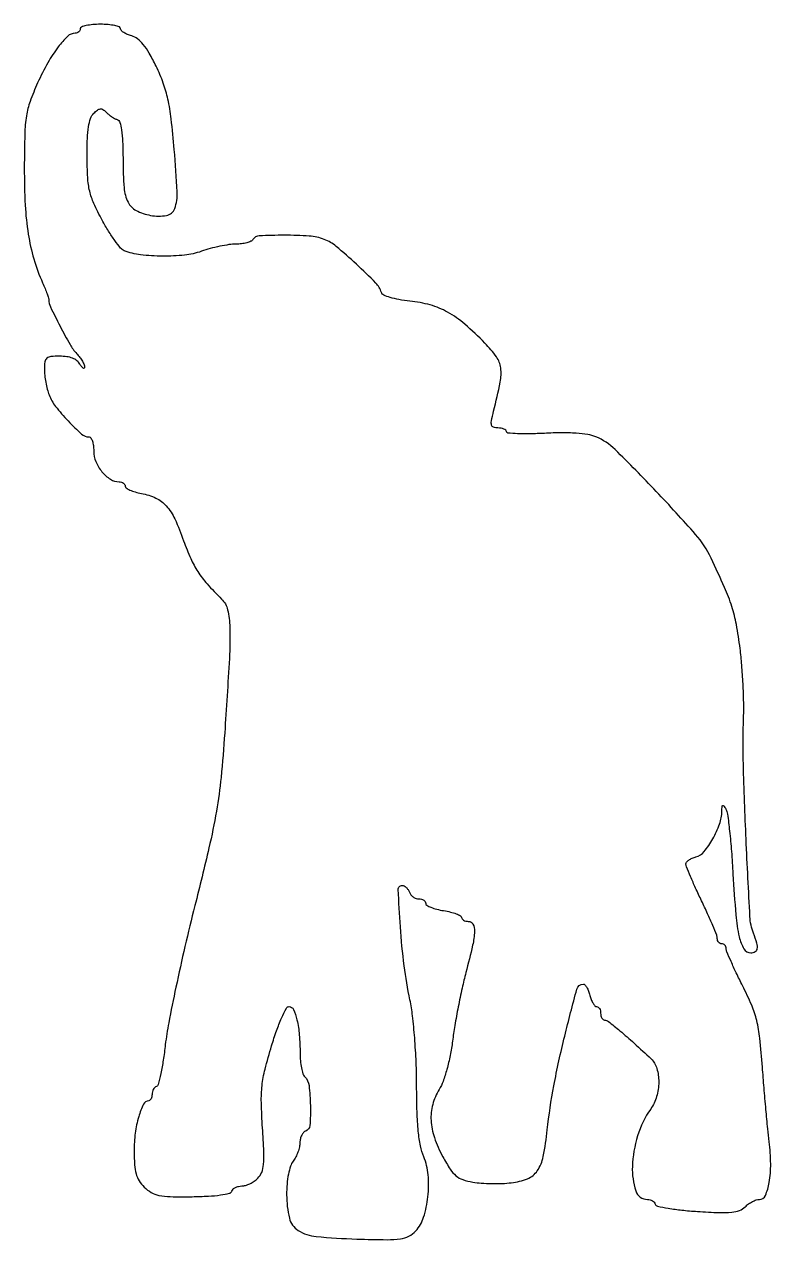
# Model space of a CAD drawing. Extents: x 1 to 167, y 0 to 271.
import ezdxf

# ---------------------------------------------------------------- set-up
doc = ezdxf.new("R2010")
doc.units = 0

msp = doc.modelspace()

# ---------------------------------------------------------------- linework, layer by layer
msp.add_lwpolyline([(13, 270, -0.112772), (12.912854, 269.61853, -0.100208), (12.666497, 269.29375, -0.094206), (12.298185, 269.075843, -0.086815), (11.864671, 269, 0.192342), (10.197894, 268.334185, 0.040845), (8.07471, 265.957235, 0.034643), (5.780141, 262.440907, 0.020057), (3.498526, 257.935807, 0.020676), (1.821101, 253.82396, 0.047641), (0.993195, 250.592202, 0.032686), (0.631769, 246.597313, 0.005648), (0.528577, 239, 0.013123), (0.727707, 230.689881, 0.02689), (1.403736, 224.21106, 0.032319), (2.654456, 218.67904, 0.032226), (4.608545, 213.348871, -0.006608), (5.141474, 212.09749, -0.008758), (5.59126, 210.944266, -0.006584), (5.936399, 209.972268, -0.082191), (6, 209.587972, 0.112296), (6.364327, 207.986262, 0.007405), (8.489056, 203.720545, 0.0102), (10.729244, 199.593779, 0.05672), (12.214326, 197.561439, -0.02561), (12.895552, 196.74134, -0.02815), (13.466526, 195.880532, -0.029182), (13.865415, 195.097273, -0.110782), (13.969591, 194.561439, -0.218263), (13.858625, 194.336578, -0.326719), (13.648701, 194.32586, -0.090695), (13.315459, 194.643514, -0.025264), (12.919901, 195.25, 0.098841), (12.258469, 195.997397, 0.069138), (11.274589, 196.549345, 0.057255), (9.994167, 196.888325, 0.03612), (8.45031, 197, 0.022041), (6.436855, 196.911201, 0.15541), (5.543903, 196.537345, 0.184832), (5.113849, 195.750889, 0.033729), (5, 194.0651, 0.028535), (5.075632, 192.740942, 0.017055), (5.308602, 191.180641, 0.017048), (5.647807, 189.637817, 0.028211), (6.050561, 188.367014, 0.074635), (7.481883, 185.821994, 0.024636), (10.287615, 182.56148, 0.019669), (13.296711, 179.634105, 0.185148), (14.950434, 179, -0.254175), (15.353697, 178.780843, -0.063058), (15.69169, 178.079768, -0.049079), (15.923618, 177.067373, -0.031792), (16, 175.867295, 0.098728), (16.470221, 173.509121, 0.073903), (17.838204, 171.233057, 0.078087), (19.711683, 169.569147, 0.143566), (21.65301, 169, -0.069151), (22.167837, 168.928457, -0.08531), (22.604322, 168.719561, -0.09997), (22.896168, 168.409372, -0.139816), (23, 168.045313, 0.253257), (23.222974, 167.633335, 0.038943), (24.068366, 167.170639, 0.035552), (25.24366, 166.739144, 0.02384), (26.63699, 166.408323, -0.065017), (29.839614, 165.363697, -0.099751), (32.165621, 163.6174, -0.074107), (34.071093, 160.709112, -0.022967), (36.046188, 155.850971, 0.018979), (37.624026, 151.879508, 0.040274), (39.199486, 148.9724, 0.03808), (41.27771, 146.257035, 0.015304), (44.5, 142.866669, -0.140456), (45.851812, 140.458466, -0.052323), (46.351374, 136.572901, -0.020354), (46.230165, 129.602293, -0.002045), (45.196502, 113, -0.008156), (44.376659, 103.09483, -0.018039), (43.356371, 95.581158, -0.014971), (41.680683, 87.356085, -0.004102), (38.546538, 74.5, 0.004732), (36.344388, 65.417187, 0.00477), (34.320706, 56.31875, 0.004659), (32.70736, 48.359892, 0.019175), (31.961232, 43.5, -0.00951), (31.496483, 40.026602, -0.014659), (30.949921, 37.045833, -0.008971), (30.386888, 34.625997, -0.253157), (29.965416, 34.166667, 0.115523), (29.596186, 33.933898, 0.068649), (29.283591, 33.515104, 0.062875), (29.072036, 32.983181, 0.063323), (29, 32.416667, -0.050928), (28.944586, 31.874029, -0.07039), (28.779688, 31.413854, -0.089944), (28.536324, 31.102883, -0.181183), (28.25, 30.992198, 0.286292), (27.08175, 30.246565, 0.040631), (26.021465, 27.462168, 0.038627), (25.255906, 23.787717, 0.032059), (25, 19.800635, 0.016204), (25.099817, 16.721435, 0.051976), (25.443944, 14.700571, 0.071794), (26.120163, 13.169372, 0.056607), (27.25, 11.75, 0.064935), (28.822353, 10.54046, 0.082456), (30.533105, 9.893629, 0.045084), (33.065929, 9.621996, 0.007556), (37.954695, 9.614085, 0.009816), (41.55544, 9.733401, 0.021959), (44.279988, 9.997595, 0.021967), (46.237828, 10.362976, 0.26084), (46.788028, 10.864085, -0.126981), (47.06929, 11.298709, -0.068002), (47.59748, 11.666325, -0.060763), (48.278091, 11.91543, -0.057434), (49.011905, 12, 0.073549), (49.842255, 12.122807, 0.038639), (50.816991, 12.501887, 0.037405), (51.77589, 13.054641, 0.04696), (52.565695, 13.708552, 0.103095), (53.436674, 15.038139, 0.070155), (53.85802, 16.802718, 0.034602), (53.928497, 19.606095, 0.005848), (53.629854, 24.958552, -0.01051), (53.367271, 30.611841, -0.033866), (53.526401, 34.370629, -0.034819), (54.188817, 38.018655, -0.0116), (55.650353, 43.25, -0.011923), (56.759751, 46.603573, -0.018569), (57.890038, 49.429688, -0.013272), (58.940259, 51.63677, -0.282181), (59.532623, 52, -0.297604), (60.515605, 51.358065, -0.045372), (61.296242, 49.026527, -0.037246), (61.828296, 45.685964, -0.020875), (62, 41.575, 0.022632), (62.075811, 39.901013, 0.026284), (62.303081, 38.323325, 0.026701), (62.632249, 37.028872, 0.121339), (63.031765, 36.368235, -0.168462), (63.988264, 34.39623, -0.024957), (64.292959, 29.91654, -0.021544), (64.181056, 25.454571, -0.303959), (63.25, 24.250764, 0.132331), (62.769123, 23.93196, 0.065533), (62.357845, 23.319495, 0.05805), (62.073256, 22.526346, 0.053515), (61.968197, 21.666667, -0.053244), (61.850116, 20.696089, -0.030675), (61.514453, 19.566252, -0.03034), (61.032823, 18.460467, -0.044059), (60.468197, 17.55887, 0.083394), (59.865901, 16.40523, 0.030543), (59.402566, 14.618177, 0.027365), (59.100246, 12.439839, 0.0208), (59, 10.031111, 0.058219), (59.60782, 4.828665, 0.19629), (61.559475, 2.09643, 0.118012), (65.596354, 0.722963, 0.015774), (74.633542, 0.16681, 0.004327), (81.389259, 0.023132, 0.03766), (84.384735, 0.211116, 0.087029), (86.224429, 0.803623, 0.084091), (87.777681, 1.991743, 0.112063), (89.541173, 5.023535, 0.049107), (90.495021, 9.599589, 0.048275), (90.548197, 14.481844, 0.077705), (89.558482, 18.514276, -0.051349), (88.833811, 20.914877, -0.022883), (88.35659, 24.18739, -0.017179), (88.075517, 28.525967, -0.007227), (87.982636, 34.372124, 0.010168), (87.869075, 39.588456, 0.009008), (87.542669, 45.011436, 0.009228), (87.065569, 49.93567, 0.023428), (86.486607, 53.480647, -0.02076), (85.201366, 61.094666, -0.014397), (84.356599, 69.783798, -0.005926), (83.887924, 78.103549, -0.427285), (84.745411, 79, -0.123249), (85.186055, 78.889706, -0.064489), (85.649427, 78.559375, -0.058092), (86.064085, 78.073639, -0.056099), (86.361626, 77.5, 0.081035), (86.696157, 76.926585, 0.065663), (87.217991, 76.440625, 0.06652), (87.840167, 76.112085, 0.088478), (88.468615, 76, -0.062675), (89.054149, 75.926313, -0.080846), (89.550156, 75.709721, -0.09814), (89.882091, 75.388685, -0.152781), (90, 75.011818, 0.264949), (90.240538, 74.589751, 0.037096), (91.175, 74.126024, 0.034344), (92.467437, 73.700843, 0.022653), (94, 73.384009, -0.019977), (95.532763, 73.075675, -0.030734), (96.825, 72.676067, -0.031218), (97.773413, 72.248231, -0.277998), (98, 71.872192, 0.167957), (98.115018, 71.539449, 0.094909), (98.440625, 71.256206, 0.075666), (98.926234, 71.064703, 0.056206), (99.5, 71, -0.279442), (100.540373, 70.369301, -0.132704), (100.890577, 68.780603, -0.045281), (100.458819, 65.658089, -0.007067), (98.965339, 59.608564, 0.009796), (98.116465, 56.087644, 0.00601), (97.24768, 51.908553, 0.006024), (96.487152, 47.750402, 0.010685), (95.975171, 44.304169, -0.017511), (95.456021, 41.11023, -0.018025), (94.718552, 37.991466, -0.018848), (93.868218, 35.299268, -0.052535), (93.009832, 33.515908, 0.072464), (91.55328, 30.154558, 0.079772), (91.181608, 26.628464, 0.069941), (91.933903, 22.79622, 0.041076), (93.823532, 18.51433, 0.017992), (95.469547, 15.728641, 0.075069), (96.75037, 14.266893, 0.095097), (98.247134, 13.426142, 0.039046), (100.516199, 12.860962, 0.024288), (102.371259, 12.641997, 0.013011), (104.67636, 12.543036, 0.012926), (107.038862, 12.564221, 0.019698), (109.084177, 12.716283, 0.066689), (112.695312, 13.625987, 0.149365), (114.878968, 15.379221, 0.101357), (116.204248, 18.551473, 0.021542), (117.107122, 24.5, -0.019977), (118.57119, 34.353571, -0.01374), (120.979962, 45.387742, -0.005491), (123.701214, 55.896338, -0.338737), (125.14337, 57, -0.218358), (125.500436, 56.836256, -0.046654), (125.90577, 56.265625, -0.04071), (126.289245, 55.457387, -0.028939), (126.589356, 54.5, 0.031538), (126.894893, 53.542749, 0.043524), (127.294405, 52.734375, 0.050787), (127.722675, 52.168069, 0.208396), (128.108408, 52, -0.16469), (128.448521, 51.884851, -0.095693), (128.738095, 51.559375, -0.076772), (128.933788, 51.073719, -0.057513), (129, 50.5, 0.055394), (129.063766, 49.926205, 0.074963), (129.252661, 49.440625, 0.094386), (129.531961, 49.114925, 0.170043), (129.860121, 49, -0.168901), (130.71078, 48.704206, -0.006733), (133.294632, 46.602943, -0.010486), (136.457819, 43.84428, -0.005627), (140.25, 40.315606, -0.133381), (141.528381, 38.206568, -0.072231), (141.941222, 35.17881, -0.067661), (141.470518, 31.928317, -0.082439), (140.152952, 29.15437, 0.076648), (137.233032, 23.185151, 0.066892), (136.066902, 16.324253, 0.08731), (136.826837, 10.90834, 0.325079), (139.45185, 9, -0.070478), (140.006116, 8.921483, -0.065999), (140.530317, 8.691617, -0.070279), (140.946274, 8.351525, -0.10623), (141.183272, 7.950184, 0.264235), (141.671765, 7.510921, 0.010784), (144.082185, 7.036952, 0.016374), (147.075446, 6.615613, 0.010601), (150.560508, 6.315516, 0.00664), (155.480439, 6.062323, 0.034084), (158.210242, 6.144255, 0.06511), (159.954414, 6.549303, 0.107202), (161.222474, 7.365332, -0.041201), (161.960597, 7.990892, -0.035864), (162.825255, 8.519816, -0.037532), (163.681618, 8.884165, -0.081991), (164.383258, 9, 0.299706), (165.722718, 9.882124, 0.059571), (166.576219, 12.773392, 0.045351), (166.898053, 16.922827, 0.027357), (166.562929, 21.848387, -0.006255), (166.241411, 24.756194, -0.002019), (165.836463, 29.071089, -0.002013), (165.424755, 33.874118, -0.002258), (165.068014, 38.5, 0.008567), (164.490655, 44.927701, 0.033177), (163.80198, 48.8676, 0.040324), (162.668015, 52.289654, 0.01723), (160.634833, 56.664539, -0.005675), (159.242378, 59.488155, -0.007951), (158.067732, 62.043349, -0.005108), (157.142027, 64.203986, -0.098963), (157, 64.914539, 0.090972), (156.923975, 65.328932, 0.095679), (156.70625, 65.681146, 0.099594), (156.381524, 65.916827, 0.107736), (156, 66, -0.113751), (155.61854, 66.087921, -0.100301), (155.29375, 66.336364, -0.093909), (155.075807, 66.707819, -0.086045), (155, 67.145068, 0.093504), (154.859162, 67.891596, 0.005234), (153.971875, 70.091333, 0.00791), (152.840747, 72.696049, 0.005702), (151.5, 75.566937, -0.004838), (150.159091, 78.425286, -0.006896), (149.028125, 80.991033, -0.004085), (148.126472, 83.164668, -0.096559), (148, 83.81346, -0.184072), (148.157966, 84.228008, -0.058513), (148.660938, 84.674306, -0.049381), (149.388788, 85.08162, -0.037841), (150.25, 85.382261, 0.157569), (152.046138, 86.540603, 0.042442), (153.98704, 89.37391, 0.043194), (155.50717, 92.693376, 0.082005), (156.030409, 95.577614, -0.010724), (156.068985, 96.612385, -0.273154), (156.220301, 96.837401, -0.376001), (156.442263, 96.775061, -0.015013), (156.914976, 96, -0.097602), (157.28216, 94.903226, -0.00489), (157.732576, 91.126145, -0.007706), (158.157158, 86.59827, -0.005488), (158.498841, 81.514535, 0.006588), (159.129725, 72.426807, 0.035206), (159.88623, 67.516669, 0.077567), (160.933148, 64.880798, 0.265459), (162.475249, 64, 0.120492), (163.468383, 64.242856, 0.243767), (163.919114, 64.883743, 0.10716), (163.823183, 66.098888, 0.01776), (163.062806, 68.334807, -0.077582), (162.274436, 72.061619, -0.001967), (161.416102, 89.325004, -0.004514), (160.806239, 105.927089, -0.016226), (160.856698, 116.526908, 0.01451), (160.8836, 119.810588, 0.007464), (160.736578, 123.921062, 0.007411), (160.459185, 128.149861, 0.011104), (160.080431, 131.830925, 0.014355), (159.252512, 137.184041, 0.031895), (158.24839, 141.184488, 0.026511), (156.629623, 145.450142, 0.007299), (153.634201, 151.976219, 0.068932), (150.144887, 157.272529, 0.009929), (141.389001, 166.860789, 0.008497), (132.218718, 176.188184, 0.096346), (127.924065, 179.031453, 0.060276), (126.156535, 179.524998, 0.021103), (123.529795, 179.81428, 0.018331), (120.278024, 179.914563, 0.011653), (116.491255, 179.804208, -0.009045), (113.235402, 179.692326, -0.015102), (110.494306, 179.73054, -0.008843), (108.288274, 179.867107, -0.391112), (108, 180.179266, 0.213797), (107.85934, 180.493187, 0.080049), (107.443435, 180.758909, 0.060896), (106.830725, 180.939838, 0.041396), (106.105311, 181, -0.078403), (105.116637, 181.155989, -0.257348), (104.67961, 181.621304, -0.112565), (104.654962, 182.565158, -0.011631), (105.146603, 184.75, 0.011083), (106.613871, 191.237307, 0.082325), (106.727346, 194.388974, 0.123671), (105.765235, 196.837642, 0.037502), (103.189116, 199.924566, 0.022225), (98.708427, 204.14877, 0.050322), (94.895886, 206.818766, 0.05902), (91.030703, 208.418772, 0.042958), (86.456797, 209.292303, -0.017183), (84.026983, 209.627803, -0.030438), (82.059362, 210.093552, -0.033908), (80.633164, 210.632129, -0.214203), (80.133539, 211.201895, 0.120148), (78.878443, 213.309907, 0.011445), (74.551816, 217.519865, 0.013349), (70.04418, 221.490516, 0.083224), (67.397973, 223.038791, 0.072903), (64.051736, 223.779252, 0.018668), (58.495506, 223.973198, 0.011869), (52.899443, 223.826678, 0.246654), (51.5, 223, -0.15274), (51.053345, 222.612903, -0.037677), (50.126162, 222.289475, -0.035062), (48.957869, 222.064527, -0.028898), (47.690983, 221.985447, 0.035184), (46.15219, 221.869975, 0.014958), (44.115476, 221.509544, 0.014713), (41.956627, 220.993824, 0.018691), (40, 220.38579, -0.05819), (36.238087, 219.534967, -0.028614), (31.329756, 219.294434, -0.028602), (26.449598, 219.614216, -0.061022), (22.78836, 220.527719, -0.12947), (22.004577, 221.091914, -0.016193), (20.714181, 222.764934, -0.018185), (19.292077, 224.896977, -0.014153), (17.898686, 227.31054, -0.017278), (16.04334, 231.04858, -0.048548), (15.100344, 233.809368, -0.044486), (14.664452, 236.832267, -0.012719), (14.527641, 241.571429, -0.009925), (14.592207, 245.501872, -0.02971), (14.84885, 248.17603, -0.044286), (15.306138, 250.016004, -0.11381), (16.028451, 251.171308, -0.03467), (16.85889, 251.893928, -0.136599), (17.48379, 252.14009, -0.170541), (18.064022, 252.001726, -0.061957), (18.72266, 251.451809, 0.032268), (19.264446, 250.942078, 0.023131), (19.929553, 250.442566, 0.023481), (20.610181, 250.024378, 0.045581), (21.19421, 249.768525, -0.239282), (21.812346, 249.142759, -0.040517), (22.204698, 247.455999, -0.027712), (22.448455, 244.818116, -0.008321), (22.529511, 240.784731, 0.017296), (22.767318, 234.536503, 0.097492), (23.643909, 231.331788, 0.160545), (25.451212, 229.503926, 0.071933), (28.687208, 228.398902, 0.090413), (32.251367, 228.38069, 0.268654), (34.050518, 229.896526, 0.099201), (34.60599, 233.622587, 0.008994), (33.966006, 243.053625, 0.007264), (33.275564, 249.91627, 0.024947), (32.541572, 254.33288, 0.03403), (31.509994, 257.885485, 0.025238), (29.91337, 261.650308, 0.015819), (28.383877, 264.565365, 0.040736), (27.049253, 266.531898, 0.058361), (25.778489, 267.780279, 0.103876), (24.465274, 268.41936, -0.035211), (23.521509, 268.728241, -0.047261), (22.724174, 269.144501, -0.055982), (22.170567, 269.599038, -0.195304), (22, 270.019052, 0.31278), (21.73558, 270.400392, 0.035917), (20.678125, 270.711847, 0.033131), (19.224785, 270.92911, 0.020542), (17.5, 271, 0.020945), (15.775243, 270.927717, 0.033738), (14.321875, 270.70625, 0.036969), (13.267028, 270.388512, 0.31052)], format="xyb", close=True)

doc.saveas('drawing.dxf')
